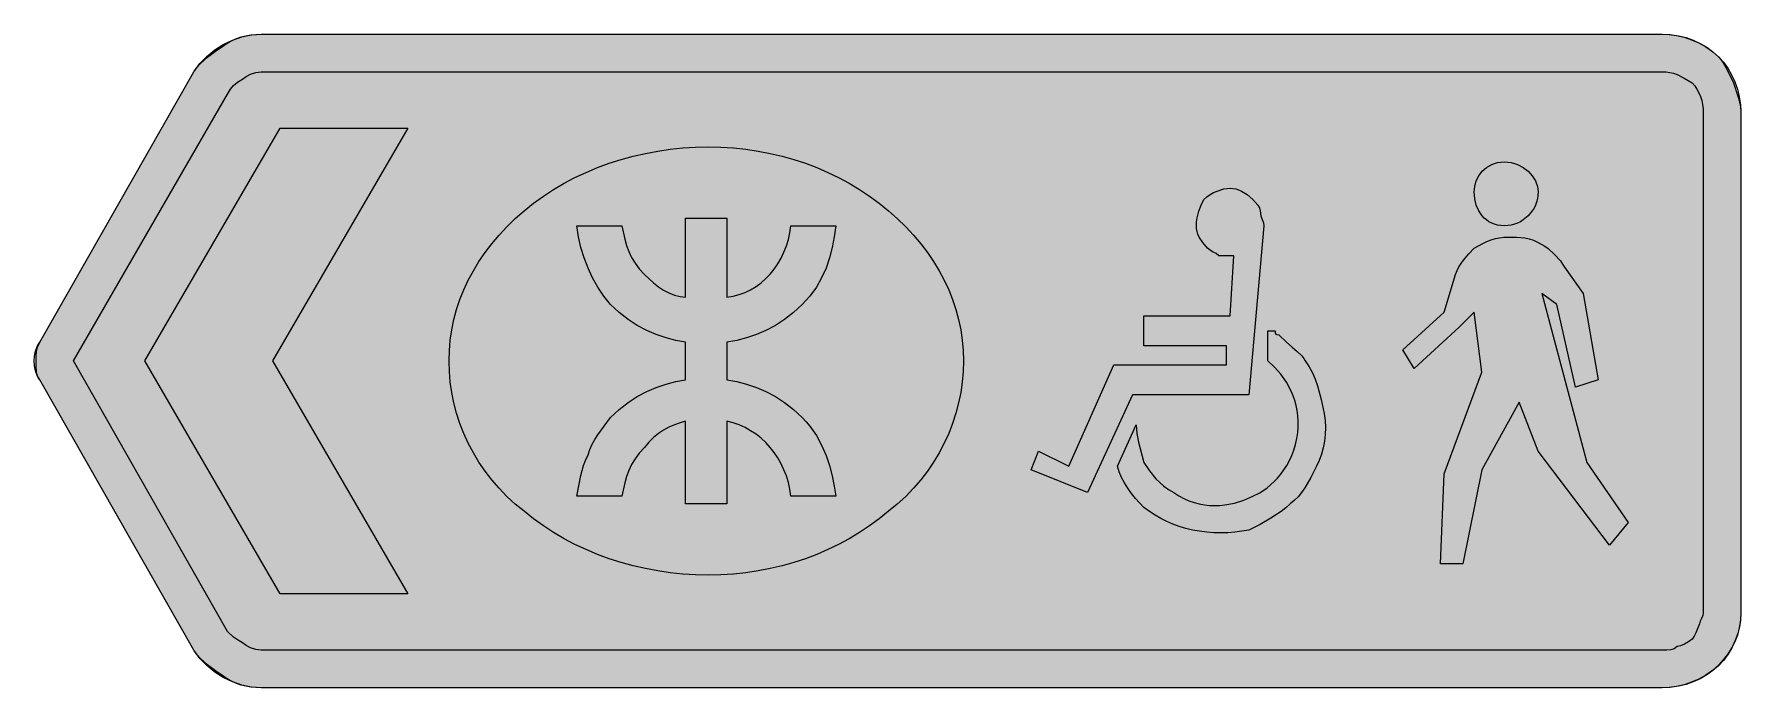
# Model space of a CAD drawing. Header units: metres. Extents: x 10 to 556, y 22 to 231.
import ezdxf

# ---------------------------------------------------------------- set-up
doc = ezdxf.new("R2010")
doc.units = ezdxf.units.M
for name, color, linetype, true_color in [('FILL_BLUE_0000FF', 7, 'Continuous', 0x0000ff), ('FILL_RED_FF0000', 7, 'Continuous', 0xff0000), ('FILL_WHITE_FFFFFF', 7, 'Continuous', 0xffffff), ('STROKE_BLUE_0000FF', 7, 'Continuous', 0x0000ff), ('STROKE_WHITE_FFFFFF', 7, 'Continuous', 0xffffff)]:
    doc.layers.add(name, color=color, linetype=linetype, true_color=true_color)

msp = doc.modelspace()

# ---------------------------------------------------------------- hatches: boundary and pattern name
at = {"layer": 'FILL_BLUE_0000FF', "true_color": 0x0000ff}
h = msp.add_hatch(color=7, dxfattribs=at)
h.dxf.hatch_style = 1
h.paths.add_polyline_path([(531.85, 218.82), (533.06, 218.65), (534.22, 218.37), (535.35, 217.98), (537.64, 216.85), (540.15, 215.28), (540.99, 214.33), (541.72, 213.27), (542.34, 212.14), (542.85, 210.93), (543.24, 209.67), (543.53, 208.36), (543.69, 207.03), (543.75, 205.68), (543.75, 46.08), (543.56, 45.18), (543.15, 44.28), (542.74, 43.38), (542.55, 42.48), (541.35, 39.63), (540.86, 38.6), (540.15, 37.68), (539.06, 36.8), (537.75, 36.03), (536.44, 35.49), (535.35, 35.28), (534.43, 34.59), (533.4, 34.23), (532.14, 34.1), (530.55, 34.08), (82.95, 34.08), (81.17, 34.29), (79.5, 34.83), (78.06, 35.6), (76.95, 36.48), (75.36, 37.38), (74.1, 38.28), (72.15, 40.08), (22.95, 126.48), (72.15, 211.68), (73.07, 213.27), (74.1, 214.53), (75.36, 215.56), (76.95, 216.48), (78.06, 217.36), (79.5, 218.13), (81.17, 218.67), (82.95, 218.88), (530.55, 218.88), (531.85, 218.82)])
at = {"layer": 'FILL_RED_FF0000', "true_color": 0xff0000}
h = msp.add_hatch(color=7, dxfattribs=at)
h.dxf.hatch_style = 1
h.paths.add_polyline_path([(221.7, 58.16), (217.66, 58.42), (213.64, 58.83), (209.64, 59.41), (205.68, 60.15), (201.77, 61.05), (197.9, 62.11), (194.1, 63.33), (190.37, 64.7), (186.71, 66.22), (183.15, 67.9), (179.68, 69.72), (176.32, 71.7), (173.07, 73.81), (169.94, 76.08), (166.95, 78.48), (164.11, 80.8), (161.44, 83.25), (158.94, 85.82), (156.62, 88.51), (154.47, 91.3), (152.5, 94.19), (150.71, 97.17), (149.1, 100.23), (147.67, 103.36), (146.43, 106.55), (145.37, 109.79), (144.51, 113.07), (143.83, 116.39), (143.34, 119.74), (143.05, 123.11), (142.95, 126.48), (143.05, 129.84), (143.34, 133.17), (143.83, 136.46), (144.51, 139.72), (145.37, 142.93), (146.43, 146.1), (147.67, 149.21), (149.1, 152.28), (150.71, 155.29), (152.5, 158.24), (154.47, 161.12), (156.62, 163.94), (158.94, 166.69), (161.44, 169.37), (164.11, 171.96), (166.95, 174.48), (169.94, 176.88), (173.07, 179.15), (176.32, 181.26), (179.68, 183.24), (183.15, 185.06), (186.71, 186.74), (190.37, 188.26), (194.1, 189.63), (197.9, 190.85), (201.77, 191.91), (205.68, 192.81), (209.64, 193.55), (213.64, 194.13), (217.66, 194.54), (221.7, 194.8), (225.75, 194.88), (229.79, 194.8), (233.79, 194.54), (237.75, 194.13), (241.67, 193.55), (245.54, 192.81), (249.35, 191.91), (253.11, 190.85), (256.8, 189.63), (260.42, 188.26), (263.96, 186.74), (267.43, 185.06), (270.81, 183.24), (274.09, 181.26), (277.28, 179.15), (280.37, 176.88), (283.35, 174.48), (286.19, 171.96), (288.86, 169.37), (291.36, 166.69), (293.68, 163.94), (295.83, 161.12), (297.8, 158.24), (299.59, 155.29), (301.2, 152.28), (302.63, 149.21), (303.87, 146.1), (304.93, 142.93), (305.79, 139.72), (306.47, 136.46), (306.96, 133.17), (307.25, 129.84), (307.35, 126.48), (307.25, 123.11), (306.96, 119.74), (306.47, 116.39), (305.79, 113.07), (304.93, 109.79), (303.87, 106.55), (302.63, 103.36), (301.2, 100.23), (299.59, 97.17), (297.8, 94.19), (295.83, 91.3), (293.68, 88.51), (291.36, 85.82), (288.86, 83.25), (286.19, 80.8), (283.35, 78.48), (280.37, 76.08), (277.28, 73.81), (274.09, 71.7), (270.81, 69.72), (267.43, 67.9), (263.96, 66.22), (260.42, 64.7), (256.8, 63.33), (253.11, 62.11), (249.35, 61.05), (245.54, 60.15), (241.67, 59.41), (237.75, 58.83), (233.79, 58.42), (229.79, 58.16), (225.75, 58.08), (221.7, 58.16)])
at = {"layer": 'FILL_WHITE_FFFFFF', "true_color": 0xffffff}
h = msp.add_hatch(color=7, dxfattribs=at)
h.dxf.hatch_style = 1
h.paths.add_polyline_path([(532.85, 230.77), (535.22, 230.43), (537.62, 229.87), (540, 229.08), (542.33, 228.07), (544.56, 226.83), (546.64, 225.37), (548.55, 223.68), (549.4, 222.73), (550.14, 221.69), (551.4, 219.48), (553.35, 215.28), (555, 210.48), (555.54, 208.19), (555.7, 206.98), (555.75, 205.68), (555.75, 46.08), (555.64, 43.83), (555.3, 41.6), (554.74, 39.39), (553.95, 37.23), (552.94, 35.12), (551.7, 33.09), (550.24, 31.13), (548.55, 29.28), (546.64, 27.59), (544.56, 26.13), (542.33, 24.89), (540, 23.88), (537.62, 23.09), (535.22, 22.53), (532.85, 22.19), (530.55, 22.08), (82.95, 22.08), (81.2, 22.14), (79.56, 22.3), (77.99, 22.59), (76.5, 22.98), (75.06, 23.49), (73.67, 24.1), (72.3, 24.84), (70.95, 25.68), (68.27, 27.5), (65.7, 29.43), (63.36, 31.59), (62.3, 32.78), (61.35, 34.08), (12.15, 120.48), (11.75, 120.98), (11.46, 121.59), (11.1, 123.03), (10.97, 124.7), (10.95, 126.48), (10.97, 128.09), (11.1, 129.48), (11.46, 130.87), (12.15, 132.48), (61.35, 218.88), (62.3, 220.18), (63.36, 221.37), (65.7, 223.53), (68.27, 225.46), (70.95, 227.28), (72.3, 228.12), (73.67, 228.85), (75.06, 229.47), (76.5, 229.98), (77.99, 230.37), (79.56, 230.65), (81.2, 230.82), (82.95, 230.88), (530.55, 230.88), (532.85, 230.77)])
h = msp.add_hatch(color=7, dxfattribs=at)
h.dxf.hatch_style = 1
h.paths.add_polyline_path([(86.55, 126.48), (129.75, 52.08), (88.95, 52.08), (45.75, 126.48), (88.95, 200.88), (129.75, 200.88), (86.55, 126.48)])
h = msp.add_hatch(color=7, dxfattribs=at)
h.dxf.hatch_style = 1
h.paths.add_polyline_path([(470.72, 182.27), (471.21, 184), (472.01, 185.63), (473.1, 187.08), (474.48, 188.31), (476.12, 189.25), (477.04, 189.61), (478.01, 189.86), (479.05, 190.02), (480.15, 190.08), (481.26, 190.02), (482.34, 189.86), (483.37, 189.61), (484.37, 189.25), (486.2, 188.31), (487.8, 187.08), (489.11, 185.63), (490.11, 184), (490.73, 182.27), (490.89, 181.38), (490.95, 180.48), (490.89, 179.37), (490.73, 178.29), (490.47, 177.26), (490.11, 176.26), (489.65, 175.32), (489.11, 174.43), (487.8, 172.83), (486.2, 171.52), (485.31, 170.98), (484.37, 170.52), (483.37, 170.16), (482.34, 169.9), (481.26, 169.74), (480.15, 169.68), (479.05, 169.74), (478.01, 169.9), (477.04, 170.16), (476.12, 170.52), (475.26, 170.98), (474.48, 171.52), (473.75, 172.13), (473.1, 172.83), (472.01, 174.43), (471.21, 176.26), (470.72, 178.29), (470.55, 180.48), (470.72, 182.27)])
h = msp.add_hatch(color=7, dxfattribs=at)
h.dxf.hatch_style = 1
h.paths.add_polyline_path([(346.95, 84.48), (328.95, 91.68), (331.35, 97.68), (340.95, 92.88), (355.35, 125.28), (391.35, 125.28), (391.35, 131.28), (364.95, 131.28), (364.95, 140.88), (392.55, 140.88), (393.75, 160.08), (388.95, 160.08), (388.05, 160.79), (387.15, 161.28), (386.25, 161.77), (385.35, 162.48), (383.77, 164.28), (382.65, 166.08), (382.26, 166.98), (381.97, 167.88), (381.81, 168.78), (381.75, 169.68), (381.8, 170.98), (381.96, 172.17), (382.5, 174.33), (383.27, 176.26), (384.15, 178.08), (385.1, 178.92), (386.14, 179.65), (387.23, 180.27), (388.35, 180.78), (390.56, 181.45), (391.6, 181.62), (392.55, 181.68), (393.45, 181.62), (394.35, 181.45), (395.25, 181.17), (396.15, 180.78), (397.95, 179.65), (399.75, 178.08), (401.4, 176.28), (401.94, 175.38), (402.15, 174.48), (402.34, 172.89), (402.75, 171.63), (403.16, 170.6), (403.35, 169.68), (398.55, 115.68), (361.35, 115.68), (346.95, 84.48)])
h = msp.add_hatch(color=7, dxfattribs=at)
h.dxf.hatch_style = 1
h.paths.add_polyline_path([(252.15, 83.28), (251.84, 85.5), (251.37, 87.66), (250.75, 89.75), (249.97, 91.75), (249.06, 93.68), (248.02, 95.51), (246.84, 97.25), (245.55, 98.88), (244.14, 100.4), (242.63, 101.8), (241.03, 103.07), (239.32, 104.2), (237.54, 105.2), (235.68, 106.05), (233.75, 106.75), (231.75, 107.28), (231.75, 80.88), (218.55, 80.88), (218.55, 107.28), (216.75, 106.77), (214.97, 106.14), (213.21, 105.36), (211.5, 104.43), (209.84, 103.33), (208.26, 102.05), (206.75, 100.57), (205.35, 98.88), (203.71, 97.08), (202.37, 95.26), (201.28, 93.42), (200.4, 91.53), (199.69, 89.59), (199.11, 87.57), (198.15, 83.28), (183.75, 83.28), (185.1, 89.88), (185.94, 93.07), (186.56, 94.73), (187.35, 96.48), (187.91, 98.23), (188.64, 99.87), (189.52, 101.44), (190.5, 102.93), (194.55, 108.48), (197.3, 111.01), (200.16, 113.22), (203.09, 115.12), (206.1, 116.73), (209.16, 118.05), (212.27, 119.11), (215.4, 119.92), (218.55, 120.48), (218.55, 132.48), (215.4, 133.04), (212.27, 133.85), (209.16, 134.91), (206.1, 136.23), (203.09, 137.84), (200.16, 139.74), (197.3, 141.95), (194.55, 144.48), (192.41, 147.24), (190.5, 150.1), (188.81, 153.09), (187.35, 156.18), (186.11, 159.39), (185.1, 162.7), (184.31, 166.14), (183.75, 169.68), (198.15, 169.68), (199.11, 165.39), (199.69, 163.37), (200.4, 161.43), (201.28, 159.54), (202.37, 157.7), (203.71, 155.88), (205.35, 154.08), (208.26, 151.44), (209.84, 150.22), (211.5, 149.13), (213.21, 148.21), (214.97, 147.5), (216.75, 147.04), (218.55, 146.88), (218.55, 172.08), (231.75, 172.08), (231.75, 146.88), (233.75, 147.2), (235.68, 147.71), (237.54, 148.4), (239.32, 149.26), (241.03, 150.28), (242.63, 151.46), (244.14, 152.78), (245.55, 154.23), (246.84, 155.81), (248.02, 157.51), (249.06, 159.32), (249.97, 161.22), (250.75, 163.22), (251.37, 165.3), (251.84, 167.46), (252.15, 169.68), (266.55, 169.68), (266.04, 166.14), (265.37, 162.7), (264.5, 159.39), (263.4, 156.18), (262.01, 153.09), (260.31, 150.1), (258.23, 147.24), (255.75, 144.48), (253, 141.95), (250.14, 139.74), (247.21, 137.84), (244.2, 136.23), (241.14, 134.91), (238.03, 133.85), (234.9, 133.04), (231.75, 132.48), (231.75, 120.48), (234.9, 119.92), (238.03, 119.11), (241.14, 118.05), (244.2, 116.73), (247.21, 115.12), (250.14, 113.22), (253, 111.01), (255.75, 108.48), (257.04, 107.1), (258.23, 105.67), (259.32, 104.2), (260.31, 102.69), (262.01, 99.56), (263.4, 96.33), (264.5, 93.05), (265.37, 89.75), (266.04, 86.48), (266.55, 83.28), (252.15, 83.28)])
h = msp.add_hatch(color=7, dxfattribs=at)
h.dxf.hatch_style = 1
h.paths.add_polyline_path([(459.75, 61.68), (460.95, 90.48), (472.95, 122.88), (470.55, 142.08), (465.75, 137.28), (451.35, 124.08), (447.75, 130.08), (460.95, 142.08), (464.55, 154.08), (465.05, 155.38), (465.66, 156.57), (467.1, 158.73), (468.77, 160.66), (470.55, 162.48), (473.25, 164.05), (474.6, 164.67), (475.95, 165.18), (477.3, 165.57), (478.65, 165.85), (480, 166.02), (481.35, 166.08), (484.05, 166.04), (486.75, 165.78), (488.1, 165.49), (489.45, 165.07), (490.8, 164.47), (492.15, 163.68), (493.1, 163.12), (494.12, 162.39), (496.2, 160.53), (498.06, 158.45), (498.79, 157.43), (499.35, 156.48), (505.35, 148.08), (510.15, 120.48), (502.95, 118.08), (496.95, 144.48), (492.15, 148.08), (506.55, 94.08), (519.75, 74.88), (513.75, 67.68), (490.95, 97.68), (484.95, 113.28), (472.95, 91.68), (466.95, 61.68), (459.75, 61.68)])
h = msp.add_hatch(color=7, dxfattribs=at)
h.dxf.hatch_style = 1
h.paths.add_polyline_path([(404.55, 136.08), (405.75, 136.08), (406.95, 136.08), (406.97, 135.39), (407.1, 135.03), (407.46, 134.9), (408.15, 134.88), (410.55, 132.48), (412.33, 130.87), (414, 129.48), (415.44, 128.09), (416.05, 127.33), (416.55, 126.48), (417.79, 124.63), (418.84, 122.67), (419.71, 120.64), (420.45, 118.53), (421.61, 114.16), (422.55, 109.68), (422.89, 107.43), (423.02, 105.2), (422.95, 102.99), (422.7, 100.83), (422.28, 98.72), (421.71, 96.69), (420.99, 94.73), (420.15, 92.88), (418.33, 89.32), (416.4, 85.98), (415.36, 84.47), (414.24, 83.09), (413.05, 81.89), (411.75, 80.88), (410.35, 79.58), (408.84, 78.39), (405.6, 76.23), (402.13, 74.3), (398.55, 72.48), (396.3, 72.09), (394.05, 71.8), (391.8, 71.64), (389.55, 71.58), (387.3, 71.64), (385.05, 71.8), (382.8, 72.09), (380.55, 72.48), (378.35, 72.99), (376.26, 73.6), (374.24, 74.34), (372.3, 75.18), (370.41, 76.14), (368.57, 77.2), (366.75, 78.39), (364.95, 79.68), (362.29, 82.59), (361.03, 84.17), (359.85, 85.83), (358.79, 87.54), (357.86, 89.3), (357.11, 91.08), (356.55, 92.88), (362.55, 106.08), (362.76, 103.36), (363.3, 100.53), (364.95, 94.08), (366.79, 91.4), (368.85, 88.83), (370.04, 87.62), (371.36, 86.49), (372.86, 85.43), (374.55, 84.48), (376.14, 83.44), (377.75, 82.56), (379.38, 81.83), (381.02, 81.25), (382.67, 80.82), (384.32, 80.51), (385.96, 80.34), (387.6, 80.28), (389.22, 80.34), (390.83, 80.5), (393.96, 81.1), (396.94, 82.05), (399.75, 83.28), (402.04, 84.4), (404.36, 85.96), (406.63, 87.94), (407.71, 89.09), (408.75, 90.33), (409.73, 91.67), (410.65, 93.11), (411.49, 94.65), (412.24, 96.27), (412.89, 97.99), (413.43, 99.8), (413.86, 101.7), (414.15, 103.68), (414.31, 105.47), (414.33, 107.22), (414.22, 108.94), (414, 110.62), (413.66, 112.26), (413.22, 113.85), (412.68, 115.39), (412.05, 116.88), (410.54, 119.69), (408.75, 122.24), (406.73, 124.52), (404.55, 126.48), (404.55, 136.08)])

# ---------------------------------------------------------------- linework, layer by layer
at = {"layer": 'FILL_BLUE_0000FF', "lineweight": 0, "true_color": 0x0000ff}
msp.add_lwpolyline([(531.85, 218.82), (533.06, 218.65), (534.22, 218.37), (535.35, 217.98), (537.64, 216.85), (540.15, 215.28), (540.99, 214.33), (541.72, 213.27), (542.34, 212.14), (542.85, 210.93), (543.24, 209.67), (543.53, 208.36), (543.69, 207.03), (543.75, 205.68), (543.75, 46.08), (543.56, 45.18), (543.15, 44.28), (542.74, 43.38), (542.55, 42.48), (541.35, 39.63), (540.86, 38.6), (540.15, 37.68), (539.06, 36.8), (537.75, 36.03), (536.44, 35.49), (535.35, 35.28), (534.43, 34.59), (533.4, 34.23), (532.14, 34.1), (530.55, 34.08), (82.95, 34.08), (81.17, 34.29), (79.5, 34.83), (78.06, 35.6), (76.95, 36.48), (75.36, 37.38), (74.1, 38.28), (72.15, 40.08), (22.95, 126.48), (72.15, 211.68), (73.07, 213.27), (74.1, 214.53), (75.36, 215.56), (76.95, 216.48), (78.06, 217.36), (79.5, 218.13), (81.17, 218.67), (82.95, 218.88), (530.55, 218.88)], close=True, dxfattribs=at)
at = {"layer": 'FILL_RED_FF0000', "lineweight": 0, "true_color": 0xff0000}
msp.add_lwpolyline([(221.7, 58.16), (217.66, 58.42), (213.64, 58.83), (209.64, 59.41), (205.68, 60.15), (201.77, 61.05), (197.9, 62.11), (194.1, 63.33), (190.37, 64.7), (186.71, 66.22), (183.15, 67.9), (179.68, 69.72), (176.32, 71.7), (173.07, 73.81), (169.94, 76.08), (166.95, 78.48), (164.11, 80.8), (161.44, 83.25), (158.94, 85.82), (156.62, 88.51), (154.47, 91.3), (152.5, 94.19), (150.71, 97.17), (149.1, 100.23), (147.67, 103.36), (146.43, 106.55), (145.37, 109.79), (144.51, 113.07), (143.83, 116.39), (143.34, 119.74), (143.05, 123.11), (142.95, 126.48), (143.05, 129.84), (143.34, 133.17), (143.83, 136.46), (144.51, 139.72), (145.37, 142.93), (146.43, 146.1), (147.67, 149.21), (149.1, 152.28), (150.71, 155.29), (152.5, 158.24), (154.47, 161.12), (156.62, 163.94), (158.94, 166.69), (161.44, 169.37), (164.11, 171.96), (166.95, 174.48), (169.94, 176.88), (173.07, 179.15), (176.32, 181.26), (179.68, 183.24), (183.15, 185.06), (186.71, 186.74), (190.37, 188.26), (194.1, 189.63), (197.9, 190.85), (201.77, 191.91), (205.68, 192.81), (209.64, 193.55), (213.64, 194.13), (217.66, 194.54), (221.7, 194.8), (225.75, 194.88), (229.79, 194.8), (233.79, 194.54), (237.75, 194.13), (241.67, 193.55), (245.54, 192.81), (249.35, 191.91), (253.11, 190.85), (256.8, 189.63), (260.42, 188.26), (263.96, 186.74), (267.43, 185.06), (270.81, 183.24), (274.09, 181.26), (277.28, 179.15), (280.37, 176.88), (283.35, 174.48), (286.19, 171.96), (288.86, 169.37), (291.36, 166.69), (293.68, 163.94), (295.83, 161.12), (297.8, 158.24), (299.59, 155.29), (301.2, 152.28), (302.63, 149.21), (303.87, 146.1), (304.93, 142.93), (305.79, 139.72), (306.47, 136.46), (306.96, 133.17), (307.25, 129.84), (307.35, 126.48), (307.25, 123.11), (306.96, 119.74), (306.47, 116.39), (305.79, 113.07), (304.93, 109.79), (303.87, 106.55), (302.63, 103.36), (301.2, 100.23), (299.59, 97.17), (297.8, 94.19), (295.83, 91.3), (293.68, 88.51), (291.36, 85.82), (288.86, 83.25), (286.19, 80.8), (283.35, 78.48), (280.37, 76.08), (277.28, 73.81), (274.09, 71.7), (270.81, 69.72), (267.43, 67.9), (263.96, 66.22), (260.42, 64.7), (256.8, 63.33), (253.11, 62.11), (249.35, 61.05), (245.54, 60.15), (241.67, 59.41), (237.75, 58.83), (233.79, 58.42), (229.79, 58.16), (225.75, 58.08)], close=True, dxfattribs=at)
at = {"layer": 'FILL_WHITE_FFFFFF', "lineweight": 0, "true_color": 0xffffff}
for points in [[(532.85, 230.77), (535.22, 230.43), (537.62, 229.87), (540, 229.08), (542.33, 228.07), (544.56, 226.83), (546.64, 225.37), (548.55, 223.68), (549.4, 222.73), (550.14, 221.69), (551.4, 219.48), (553.35, 215.28), (555, 210.48), (555.54, 208.19), (555.7, 206.98), (555.75, 205.68), (555.75, 46.08), (555.64, 43.83), (555.3, 41.6), (554.74, 39.39), (553.95, 37.23), (552.94, 35.12), (551.7, 33.09), (550.24, 31.13), (548.55, 29.28), (546.64, 27.59), (544.56, 26.13), (542.33, 24.89), (540, 23.88), (537.62, 23.09), (535.22, 22.53), (532.85, 22.19), (530.55, 22.08), (82.95, 22.08), (81.2, 22.14), (79.56, 22.3), (77.99, 22.59), (76.5, 22.98), (75.06, 23.49), (73.67, 24.1), (72.3, 24.84), (70.95, 25.68), (68.27, 27.5), (65.7, 29.43), (63.36, 31.59), (62.3, 32.78), (61.35, 34.08), (12.15, 120.48), (11.75, 120.98), (11.46, 121.59), (11.1, 123.03), (10.97, 124.7), (10.95, 126.48), (10.97, 128.09), (11.1, 129.48), (11.46, 130.87), (12.15, 132.48), (61.35, 218.88), (62.3, 220.18), (63.36, 221.37), (65.7, 223.53), (68.27, 225.46), (70.95, 227.28), (72.3, 228.12), (73.67, 228.85), (75.06, 229.47), (76.5, 229.98), (77.99, 230.37), (79.56, 230.65), (81.2, 230.82), (82.95, 230.88), (530.55, 230.88)], [(470.72, 182.27), (471.21, 184), (472.01, 185.63), (473.1, 187.08), (474.48, 188.31), (476.12, 189.25), (477.04, 189.61), (478.01, 189.86), (479.05, 190.02), (480.15, 190.08), (481.26, 190.02), (482.34, 189.86), (483.37, 189.61), (484.37, 189.25), (486.2, 188.31), (487.8, 187.08), (489.11, 185.63), (490.11, 184), (490.73, 182.27), (490.89, 181.38), (490.95, 180.48), (490.89, 179.37), (490.73, 178.29), (490.47, 177.26), (490.11, 176.26), (489.65, 175.32), (489.11, 174.43), (487.8, 172.83), (486.2, 171.52), (485.31, 170.98), (484.37, 170.52), (483.37, 170.16), (482.34, 169.9), (481.26, 169.74), (480.15, 169.68), (479.05, 169.74), (478.01, 169.9), (477.04, 170.16), (476.12, 170.52), (475.26, 170.98), (474.48, 171.52), (473.75, 172.13), (473.1, 172.83), (472.01, 174.43), (471.21, 176.26), (470.72, 178.29), (470.55, 180.48)], [(346.95, 84.48), (328.95, 91.68), (331.35, 97.68), (340.95, 92.88), (355.35, 125.28), (391.35, 125.28), (391.35, 131.28), (364.95, 131.28), (364.95, 140.88), (392.55, 140.88), (393.75, 160.08), (388.95, 160.08), (388.05, 160.79), (387.15, 161.28), (386.25, 161.77), (385.35, 162.48), (383.77, 164.28), (382.65, 166.08), (382.26, 166.98), (381.97, 167.88), (381.81, 168.78), (381.75, 169.68), (381.8, 170.98), (381.96, 172.17), (382.5, 174.33), (383.27, 176.26), (384.15, 178.08), (385.1, 178.92), (386.14, 179.65), (387.23, 180.27), (388.35, 180.78), (390.56, 181.45), (391.6, 181.62), (392.55, 181.68), (393.45, 181.62), (394.35, 181.45), (395.25, 181.17), (396.15, 180.78), (397.95, 179.65), (399.75, 178.08), (401.4, 176.28), (401.94, 175.38), (402.15, 174.48), (402.34, 172.89), (402.75, 171.63), (403.16, 170.6), (403.35, 169.68), (398.55, 115.68), (361.35, 115.68)], [(252.15, 83.28), (251.84, 85.5), (251.37, 87.66), (250.75, 89.75), (249.97, 91.75), (249.06, 93.68), (248.02, 95.51), (246.84, 97.25), (245.55, 98.88), (244.14, 100.4), (242.63, 101.8), (241.03, 103.07), (239.32, 104.2), (237.54, 105.2), (235.68, 106.05), (233.75, 106.75), (231.75, 107.28), (231.75, 80.88), (218.55, 80.88), (218.55, 107.28), (216.75, 106.77), (214.97, 106.14), (213.21, 105.36), (211.5, 104.43), (209.84, 103.33), (208.26, 102.05), (206.75, 100.57), (205.35, 98.88), (203.71, 97.08), (202.37, 95.26), (201.28, 93.42), (200.4, 91.53), (199.69, 89.59), (199.11, 87.57), (198.15, 83.28), (183.75, 83.28), (185.1, 89.88), (185.94, 93.07), (186.56, 94.73), (187.35, 96.48), (187.91, 98.23), (188.64, 99.87), (189.52, 101.44), (190.5, 102.93), (194.55, 108.48), (197.3, 111.01), (200.16, 113.22), (203.09, 115.12), (206.1, 116.73), (209.16, 118.05), (212.27, 119.11), (215.4, 119.92), (218.55, 120.48), (218.55, 132.48), (215.4, 133.04), (212.27, 133.85), (209.16, 134.91), (206.1, 136.23), (203.09, 137.84), (200.16, 139.74), (197.3, 141.95), (194.55, 144.48), (192.41, 147.24), (190.5, 150.1), (188.81, 153.09), (187.35, 156.18), (186.11, 159.39), (185.1, 162.7), (184.31, 166.14), (183.75, 169.68), (198.15, 169.68), (199.11, 165.39), (199.69, 163.37), (200.4, 161.43), (201.28, 159.54), (202.37, 157.7), (203.71, 155.88), (205.35, 154.08), (208.26, 151.44), (209.84, 150.22), (211.5, 149.13), (213.21, 148.21), (214.97, 147.5), (216.75, 147.04), (218.55, 146.88), (218.55, 172.08), (231.75, 172.08), (231.75, 146.88), (233.75, 147.2), (235.68, 147.71), (237.54, 148.4), (239.32, 149.26), (241.03, 150.28), (242.63, 151.46), (244.14, 152.78), (245.55, 154.23), (246.84, 155.81), (248.02, 157.51), (249.06, 159.32), (249.97, 161.22), (250.75, 163.22), (251.37, 165.3), (251.84, 167.46), (252.15, 169.68), (266.55, 169.68), (266.04, 166.14), (265.37, 162.7), (264.5, 159.39), (263.4, 156.18), (262.01, 153.09), (260.31, 150.1), (258.23, 147.24), (255.75, 144.48), (253, 141.95), (250.14, 139.74), (247.21, 137.84), (244.2, 136.23), (241.14, 134.91), (238.03, 133.85), (234.9, 133.04), (231.75, 132.48), (231.75, 120.48), (234.9, 119.92), (238.03, 119.11), (241.14, 118.05), (244.2, 116.73), (247.21, 115.12), (250.14, 113.22), (253, 111.01), (255.75, 108.48), (257.04, 107.1), (258.23, 105.67), (259.32, 104.2), (260.31, 102.69), (262.01, 99.56), (263.4, 96.33), (264.5, 93.05), (265.37, 89.75), (266.04, 86.48), (266.55, 83.28)], [(459.75, 61.68), (460.95, 90.48), (472.95, 122.88), (470.55, 142.08), (465.75, 137.28), (451.35, 124.08), (447.75, 130.08), (460.95, 142.08), (464.55, 154.08), (465.05, 155.38), (465.66, 156.57), (467.1, 158.73), (468.77, 160.66), (470.55, 162.48), (473.25, 164.05), (474.6, 164.67), (475.95, 165.18), (477.3, 165.57), (478.65, 165.85), (480, 166.02), (481.35, 166.08), (484.05, 166.04), (486.75, 165.78), (488.1, 165.49), (489.45, 165.07), (490.8, 164.47), (492.15, 163.68), (493.1, 163.12), (494.12, 162.39), (496.2, 160.53), (498.06, 158.45), (498.79, 157.43), (499.35, 156.48), (505.35, 148.08), (510.15, 120.48), (502.95, 118.08), (496.95, 144.48), (492.15, 148.08), (506.55, 94.08), (519.75, 74.88), (513.75, 67.68), (490.95, 97.68), (484.95, 113.28), (472.95, 91.68), (466.95, 61.68)], [(404.55, 136.08), (405.75, 136.08), (406.95, 136.08), (406.97, 135.39), (407.1, 135.03), (407.46, 134.9), (408.15, 134.88), (410.55, 132.48), (412.33, 130.87), (414, 129.48), (415.44, 128.09), (416.05, 127.33), (416.55, 126.48), (417.79, 124.63), (418.84, 122.67), (419.71, 120.64), (420.45, 118.53), (421.61, 114.16), (422.55, 109.68), (422.89, 107.43), (423.02, 105.2), (422.95, 102.99), (422.7, 100.83), (422.28, 98.72), (421.71, 96.69), (420.99, 94.73), (420.15, 92.88), (418.33, 89.32), (416.4, 85.98), (415.36, 84.47), (414.24, 83.09), (413.05, 81.89), (411.75, 80.88), (410.35, 79.58), (408.84, 78.39), (405.6, 76.23), (402.13, 74.3), (398.55, 72.48), (396.3, 72.09), (394.05, 71.8), (391.8, 71.64), (389.55, 71.58), (387.3, 71.64), (385.05, 71.8), (382.8, 72.09), (380.55, 72.48), (378.35, 72.99), (376.26, 73.6), (374.24, 74.34), (372.3, 75.18), (370.41, 76.14), (368.57, 77.2), (366.75, 78.39), (364.95, 79.68), (362.29, 82.59), (361.03, 84.17), (359.85, 85.83), (358.79, 87.54), (357.86, 89.3), (357.11, 91.08), (356.55, 92.88), (362.55, 106.08), (362.76, 103.36), (363.3, 100.53), (364.95, 94.08), (366.79, 91.4), (368.85, 88.83), (370.04, 87.62), (371.36, 86.49), (372.86, 85.43), (374.55, 84.48), (376.14, 83.44), (377.75, 82.56), (379.38, 81.83), (381.02, 81.25), (382.67, 80.82), (384.32, 80.51), (385.96, 80.34), (387.6, 80.28), (389.22, 80.34), (390.83, 80.5), (393.96, 81.1), (396.94, 82.05), (399.75, 83.28), (402.04, 84.4), (404.36, 85.96), (406.63, 87.94), (407.71, 89.09), (408.75, 90.33), (409.73, 91.67), (410.65, 93.11), (411.49, 94.65), (412.24, 96.27), (412.89, 97.99), (413.43, 99.8), (413.86, 101.7), (414.15, 103.68), (414.31, 105.47), (414.33, 107.22), (414.22, 108.94), (414, 110.62), (413.66, 112.26), (413.22, 113.85), (412.68, 115.39), (412.05, 116.88), (410.54, 119.69), (408.75, 122.24), (406.73, 124.52), (404.55, 126.48)]]:
    msp.add_lwpolyline(points, close=True, dxfattribs=at)
at = {"layer": 'FILL_WHITE_FFFFFF', "lineweight": 0, "true_color": 0x0000ff}
msp.add_lwpolyline([(86.55, 126.48), (129.75, 52.08), (88.95, 52.08), (45.75, 126.48), (88.95, 200.88), (129.75, 200.88)], close=True, dxfattribs=at)
at = {"layer": 'STROKE_BLUE_0000FF', "lineweight": 0, "true_color": 0x0000ff}
msp.add_lwpolyline([(82.95, 230.88), (530.55, 230.88), (533.21, 230.76), (535.77, 230.39), (538.22, 229.79), (540.56, 228.97), (542.78, 227.94), (544.85, 226.7), (546.78, 225.28), (548.55, 223.68), (550.15, 221.91), (551.57, 219.98), (552.81, 217.91), (553.84, 215.69), (554.66, 213.35), (555.26, 210.9), (555.63, 208.34), (555.75, 205.68), (555.75, 46.08), (555.63, 43.64), (555.26, 41.26), (554.66, 38.96), (553.84, 36.76), (552.81, 34.66), (551.57, 32.69), (550.15, 30.84), (548.55, 29.13), (546.78, 27.58), (544.85, 26.19), (542.78, 24.99), (540.56, 23.97), (538.22, 23.16), (535.77, 22.57), (533.21, 22.2), (530.55, 22.08), (82.95, 22.08), (81.38, 22.14), (79.81, 22.3), (78.25, 22.57), (76.71, 22.94), (73.69, 23.98), (70.8, 25.38), (68.08, 27.12), (65.57, 29.17), (63.31, 31.5), (61.35, 34.08), (12.15, 120.48), (11.36, 121.88), (10.8, 123.37), (10.46, 124.91), (10.35, 126.48), (10.46, 128.05), (10.8, 129.59), (11.36, 131.08), (12.15, 132.48), (61.35, 218.88), (63.31, 221.46), (65.57, 223.79), (68.08, 225.84), (70.8, 227.58), (73.69, 228.98), (76.71, 230.02), (78.25, 230.39), (79.81, 230.66), (81.38, 230.82), (82.95, 230.88)], dxfattribs=at)
at = {"layer": 'STROKE_WHITE_FFFFFF', "lineweight": 0, "true_color": 0xffffff}
for points in [[(185.15, 167.52), (185.15, 167.52)], [(185.15, 87.52), (185.15, 87.52)]]:
    msp.add_lwpolyline(points, dxfattribs=at)

doc.saveas('drawing.dxf')
